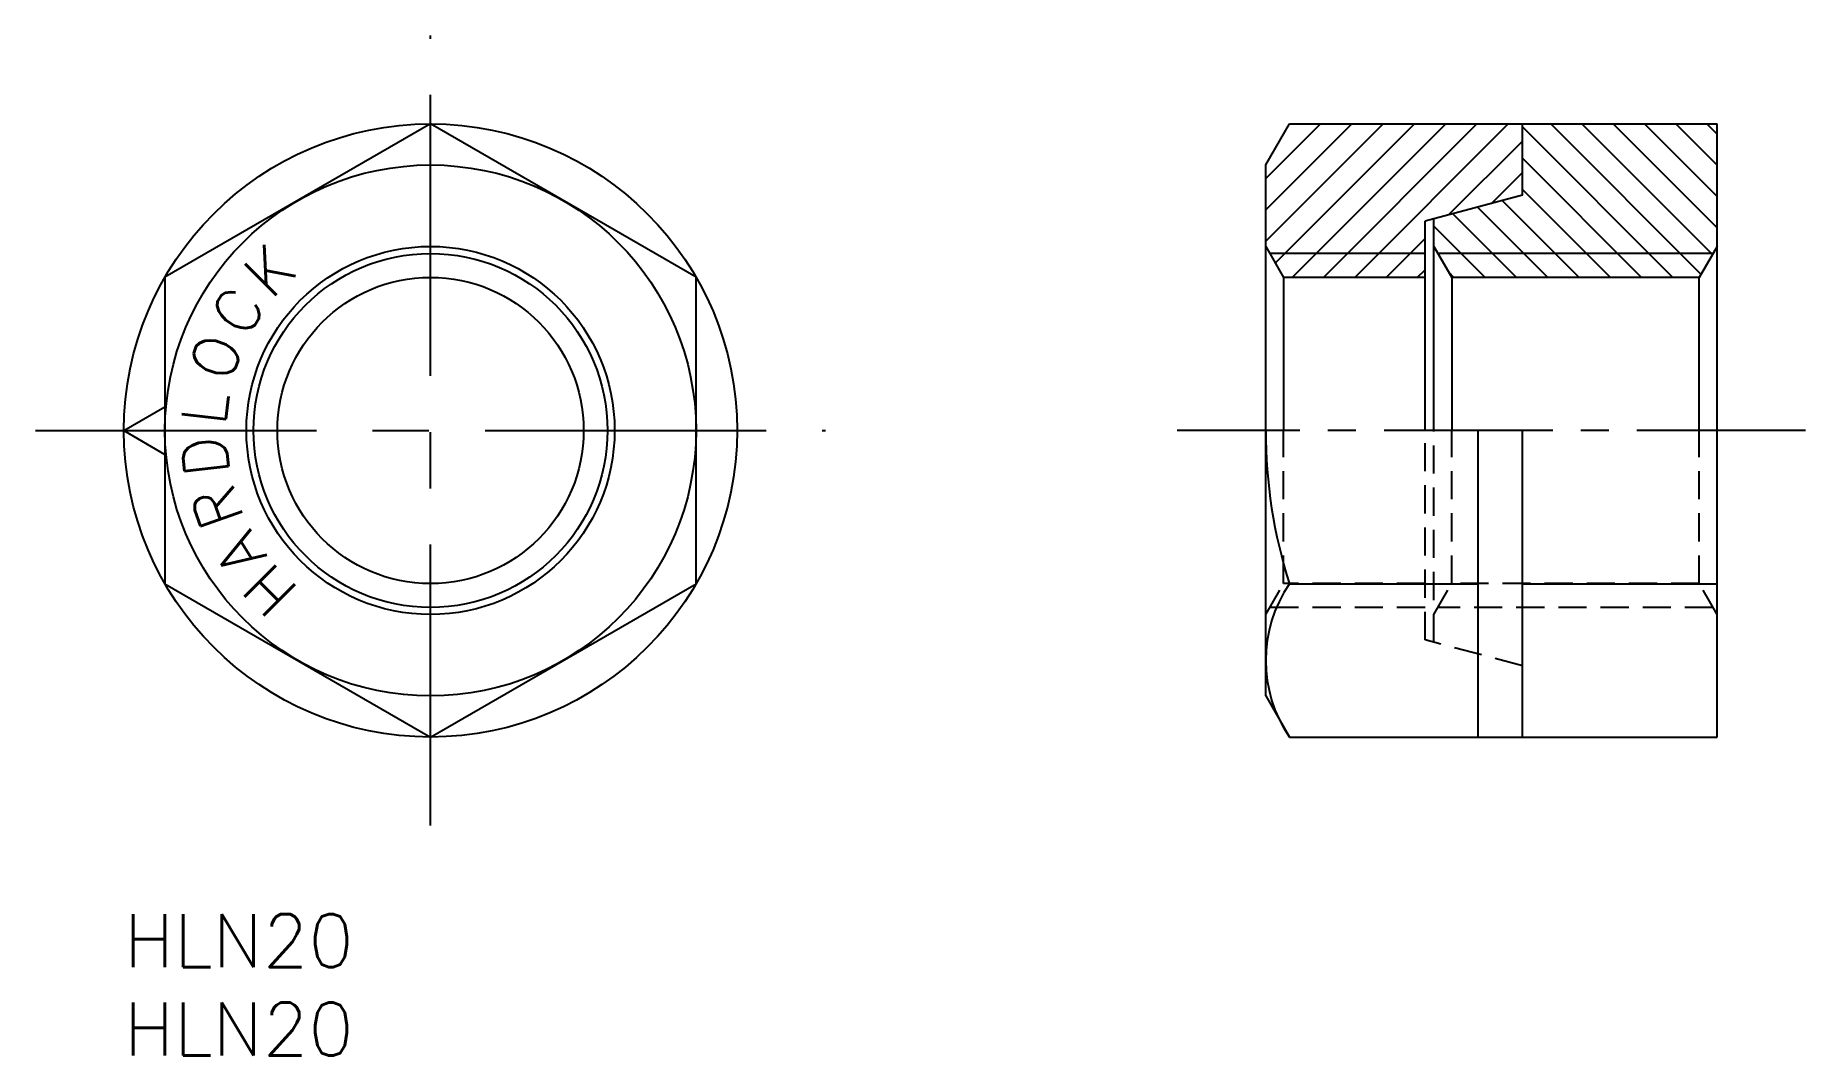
# Model space of a CAD drawing. Extents: x -5 to 95, y -8 to 50.
import ezdxf

# ---------------------------------------------------------------- set-up
doc = ezdxf.new("R2010")
doc.units = 0
doc.header["$LTSCALE"] = 0.5
for name, pattern in [('CENTER', [50.8, 31.75, -6.35, 6.35, -6.35]), ('CENTER2', [28.575, 19.05, -3.175, 3.175, -3.175]), ('DASHED', [19.05, 12.7, -6.35]), ('HIDDEN2', [4.7625, 3.175, -1.5875])]:
    doc.linetypes.add(name, pattern=pattern)
for name, color, linetype in [('MSM_CENTER', 1, 'CENTER'), ('MSM_CONTINUOUS', 7, 'CONTINUOUS'), ('MSM_DASHED', 4, 'DASHED'), ('MSM_NARROW', 5, 'CONTINUOUS'), ('MSM_PART_NUMBER', 7, 'CONTINUOUS')]:
    doc.layers.add(name, color=color, linetype=linetype)
doc.styles.get("Standard").update_dxf_attribs({"font": 'txt.shx', "height": 3, "bigfont": 'bigfont.shx'})

msp = doc.modelspace()

# ---------------------------------------------------------------- linework, layer by layer
at = {"layer": 'MSM_CENTER'}
for p, q in [((17.32, 5), (17.32, 49.64)), ((-5, 27.32), (39.64, 27.32))]:
    msp.add_line(p, q, dxfattribs=at)
at = {"layer": 'MSM_CENTER', "linetype": 'CENTER2'}
msp.add_line((95, 27.32), (59.5, 27.32), dxfattribs=at)
at = {"layer": 'MSM_CONTINUOUS'}
for p, q in [((17.32, 44.64), (2.32, 35.98)), ((32.32, 35.98), (17.32, 44.64)), ((64.5, 42.32), (65.84, 44.64)), ((65.84, 44.64), (90, 44.64)), ((79, 40.62), (79, 44.64)), ((90, 10), (90, 44.64)), ((64.5, 12.32), (64.5, 42.32)), ((79, 40.62), (73.5, 39.15)), ((73.5, 27.32), (73.5, 39.15)), ((74, 27.32), (74, 39.28)), ((64.5, 37.72), (65.51, 35.97)), ((74, 37.72), (75.01, 35.97)), ((90, 37.72), (88.99, 35.97)), ((2.32, 35.98), (2.32, 18.66)), ((32.32, 18.66), (32.32, 35.98)), ((65.51, 35.97), (65.51, 27.32)), ((73.5, 35.97), (65.51, 35.97)), ((88.99, 35.97), (75.01, 35.97)), ((75.01, 35.97), (75.01, 27.32)), ((88.99, 27.32), (88.99, 35.97)), ((0, 27.31), (2.32, 28.65)), ((0, 27.31), (2.32, 25.97)), ((76.5, 10), (76.5, 27.32)), ((79, 10), (79, 27.32)), ((2.32, 18.66), (17.32, 10)), ((17.32, 10), (32.32, 18.66)), ((65.84, 18.66), (76.5, 18.66)), ((79, 18.66), (90, 18.66)), ((64.5, 12.32), (65.84, 10)), ((79, 10), (90, 10)), ((65.84, 10), (79, 10))]:
    msp.add_line(p, q, dxfattribs=at)
for radius in [17.32, 15, 10.4, 8.65]:
    msp.add_circle((17.32, 27.32), radius, dxfattribs=at)
for centre, radius, start, end in [((93.16, 27.32), 28.66, 180, 197.588), ((72.17, 14.33), 7.67, 145.6158, 214.3842)]:
    msp.add_arc(centre, radius, start, end, dxfattribs=at)
at = {"layer": 'MSM_DASHED', "linetype": 'HIDDEN2'}
for p, q in [((65.51, 18.67), (65.51, 27.32)), ((73.5, 15.49), (73.5, 27.32)), ((74, 15.36), (74, 27.32)), ((75.01, 18.67), (75.01, 27.32)), ((88.99, 18.67), (88.99, 27.32)), ((64.5, 16.92), (65.51, 18.67)), ((73.5, 18.67), (65.51, 18.67)), ((65.84, 18.66), (73.5, 18.66)), ((74, 16.92), (75.01, 18.67)), ((88.99, 18.67), (75.01, 18.67)), ((90, 16.92), (88.99, 18.67)), ((73.5, 17.32), (64.73, 17.32)), ((89.77, 17.32), (74.23, 17.32)), ((79, 14.02), (73.5, 15.49))]:
    msp.add_line(p, q, dxfattribs=at)
at = {"layer": 'MSM_NARROW', "linetype": 'CONTINUOUS'}
for p, q in [((64.5, 41.55), (67.6, 44.64)), ((64.5, 39.78), (69.36, 44.64)), ((64.5, 38.01), (71.13, 44.64)), ((65.04, 36.78), (72.9, 44.64)), ((65.99, 35.97), (74.67, 44.64)), ((67.76, 35.97), (76.43, 44.64)), ((69.53, 35.97), (78.2, 44.64)), ((87.5, 35.97), (79, 44.47)), ((89.09, 36.15), (80.6, 44.64)), ((89.74, 37.27), (82.36, 44.64)), ((90, 38.77), (84.13, 44.64)), ((90, 40.54), (85.9, 44.64)), ((90, 42.31), (87.67, 44.64)), ((90, 44.07), (89.43, 44.64)), ((74.83, 39.5), (79, 43.67)), ((85.73, 35.97), (79, 42.7)), ((77.25, 40.15), (79, 41.9)), ((82.2, 35.97), (77.85, 40.31)), ((83.97, 35.97), (79, 40.93)), ((78.66, 35.97), (75.06, 39.57)), ((80.43, 35.97), (76.46, 39.94)), ((71.3, 35.97), (73.5, 38.17)), ((76.89, 35.97), (74, 38.86)), ((73.06, 35.97), (73.5, 36.4)), ((75.13, 35.97), (74.86, 36.24))]:
    msp.add_line(p, q, dxfattribs=at)
at = {"layer": 'MSM_NARROW'}
for p, q in [((73.5, 37.32), (64.73, 37.32)), ((89.77, 37.32), (74.23, 37.32))]:
    msp.add_line(p, q, dxfattribs=at)
msp.add_circle((17.32, 27.32), 10, dxfattribs=at)

# ---------------------------------------------------------------- texts
at = {"layer": 'MSM_CONTINUOUS', "linetype": 'CONTINUOUS'}
for s, rotation, p in [('K', 45, (8.32, 34.67)), ('C', 57.8571, (6.89, 32.46)), ('O', 70.7143, (5.99, 29.95)), ('L', 83.5714, (5.71, 27.54)), ('D', 96.4286, (5.96, 24.87)), ('R', 109.2857, (6.82, 22.33)), ('A', 122.1429, (8.13, 20.21)), ('H', 135, (9.95, 18.33))]:
    msp.add_text(s, height=2.5, rotation=rotation, dxfattribs=at).set_placement(p)
at = {"layer": 'MSM_PART_NUMBER'}
for p in [(0, -3), (0, -8)]:
    msp.add_text('HLN20', height=3, dxfattribs=at).set_placement(p)

doc.saveas('drawing.dxf')
